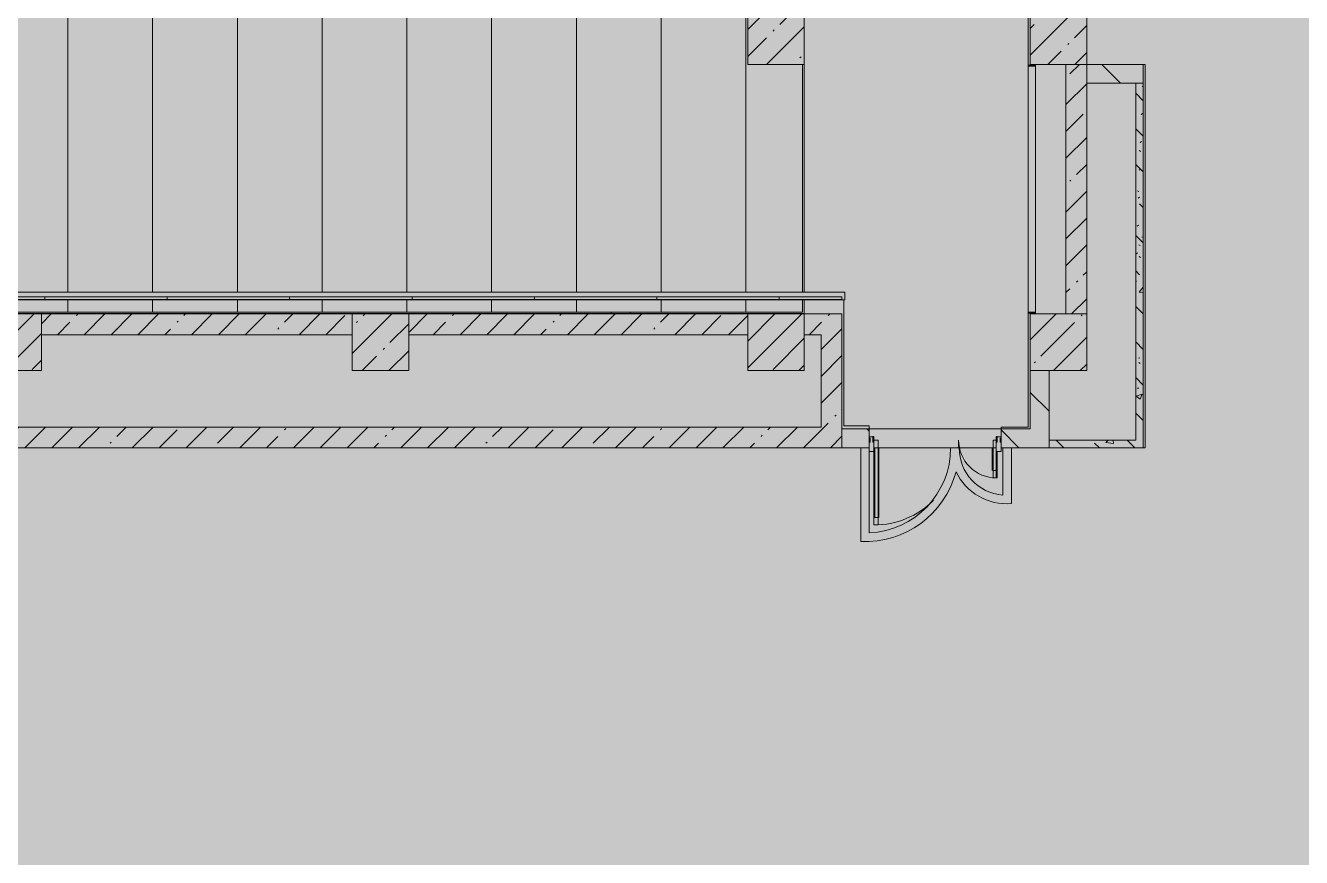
# Model space of a CAD drawing. Header units: millimetres. Extents: x -6228 to 198016, y -8553 to 29000.
# Drawn here: x 22340 to 35891, y 9430 to 18262 of the extents above; entities that cross this region are included whole.
import ezdxf

# ---------------------------------------------------------------- set-up
doc = ezdxf.new("R2010")
doc.units = ezdxf.units.MM
doc.linetypes.add('200_ШТРИХ__ш1_п0_6_', pattern=[800, 500, -300])
doc.layers.add('A-DETL-GENF-1', color=7, linetype='Continuous', lineweight=9, true_color=0xc0c0c0, transparency=0.4)
for name, color, linetype, lineweight, true_color in [('A-DETL-GENF-2', 7, 'Continuous', 5, 0xe2e2e2), ('A-DETL-GENF-4', 7, 'Continuous', 5, 0xb7b7b7), ('A-DOOR-3', 7, 'Continuous', 5, 0xb7b7b7), ('A-FLOR-1', 7, 'Continuous', 5, 0xb7b7b7), ('A-GLAZ-CWMG-1', 7, 'Continuous', 5, 0x737373), ('A-WALL-2', 7, 'Continuous', 9, 0x737373), ('A-WALL-3', 7, 'Continuous', 5, 0x737373), ('A-WALL-PATT-1', 7, 'Continuous', 5, 0x787878), ('I-WALL-2', 7, 'Continuous', 5, 0x737373), ('I-WALL-3', 7, 'Continuous', 5, 0x787878), ('S-COLS-1', 7, 'Continuous', 5, 0x737373), ('S-STRS-1', 7, 'Continuous', 5, 0x737373)]:
    doc.layers.add(name, color=color, linetype=linetype, lineweight=lineweight, true_color=true_color)
for name, color, linetype, lineweight in [('A-DETL-MBND-1', 7, '200_ШТРИХ__ш1_п0_6_', 9), ('I-WALL', 7, 'Continuous', 5), ('S-COLS', 7, 'Continuous', 5)]:
    doc.layers.add(name, color=color, linetype=linetype, lineweight=lineweight)
pattern_1 = [(45, (0, 0), (-285.123, 285.123), []), (45, (285.12, 0), (-285.123, 285.123), [504.031, -100.806, 16.764, -84.042])]
pattern_2 = [(135, (0, 0), (-353.5534, -353.5534), [])]
pattern_3 = [(135, (0, 0), (-377.171, -377.171), [533.4, -88.9, 17.78, -88.9]), (135, (0, 376.94), (-377.171, -377.171), []), (50, (0, 0), (637.6445, -55.7866), [66.675, -733.425]), (355, (0, 0), (-123.349, 668.699), [53.34, -586.74]), (100.451, (53.14, -4.65), (514.299, 612.908), [56.665, -623.315]), (46.184, (0, 177.8), (948.776, -147.15), [100.012, -1100.137]), (96.636, (79.1, 165.5), (830.91, 865.997), [84.998, -934.973]), (351.184, (0, 177.8), (830.918, 865.988), [80.01, -880.11]), (21, (88.9, 133.35), (530.6506, -357.928), [66.675, -733.425]), (326, (88.9, 133.35), (216.308, 644.658), [53.34, -586.74]), (71.451, (133.1, 103.5), (746.96, 286.724), [56.665, -623.315]), (37.5, (0, 0), (10.8105, 295.9426), [16.764, -562.864, 16.764, -578.866, -588.962]), (37.5, (0, 0), (10.8105, 295.9426), [-1175.258, 16.764, -572.198]), (7.5, (0, 0), (233.8692, 350.6318), [16.764, -322.834, 16.764, -549.529, -224.472]), (7.5, (0, 0), (233.8692, 350.6318), [-905.891, 16.764, -207.708]), (327.5, (-198.25, 0), (474.5678, -20.0513), [16.764, -205.486, 16.764, -676.656, -920.115]), (327.5, (-198.25, 0), (474.5678, -20.0513), [-915.67, 16.764, -903.351]), (317.5, (-287.15, 0), (518.452, 88.9934), [16.764, -272.161, 16.764, -443.738, -653.415]), (317.5, (-287.15, 0), (518.452, 88.9934), [-749.427, 16.764, -636.651])]

# ---------------------------------------------------------------- blocks, each defined once
blk = doc.blocks.new('BSC_Колонна _Прямоугольная - 600х600-V20-2_1_1_птичка копия 1')
at = {"layer": 'S-COLS'}
h = blk.add_hatch(dxfattribs=at)
h.set_pattern_fill('FP_26', color=256, style=0, pattern_type=2)
h.set_pattern_definition([(45, (-26110, -14900), (-285.123, 285.123), []), (45, (-25824.88, -14900), (-285.123, 285.123), [504.031, -100.806, 16.764, -84.042])])
h.paths.add_polyline_path([(-300, -300), (300, -300), (300, 300), (-300, 300)])
at = {"layer": 'S-COLS-1'}
for p, q in [((300, 300), (-300, 300)), ((-300, 300), (-300, -300)), ((300, -300), (300, 300)), ((-300, -300), (300, -300))]:
    blk.add_line(p, q, dxfattribs=at)
blk = doc.blocks.new('BSC_Колонна _Прямоугольная - 600х600-V53-2_1_1_птичка копия 1')
at = {"layer": 'S-COLS'}
h = blk.add_hatch(dxfattribs=at)
h.set_pattern_fill('FP_63', color=256, style=0, pattern_type=2)
h.set_pattern_definition([(45, (-33310, -18150), (-285.123, 285.123), []), (45, (-33024.88, -18150), (-285.123, 285.123), [504.031, -100.806, 16.764, -84.042])])
h.paths.add_polyline_path([(-300, -300), (300, -300), (300, 300), (-300, 300)])
at = {"layer": 'S-COLS-1'}
for p, q in [((300, 300), (-300, 300)), ((-300, 300), (-300, -300)), ((300, -300), (300, 300)), ((-300, -300), (300, -300))]:
    blk.add_line(p, q, dxfattribs=at)
blk = doc.blocks.new('BSC_Колонна _Прямоугольная - 600х600-V63-2_1_1_птичка копия 1')
at = {"layer": 'S-COLS'}
h = blk.add_hatch(dxfattribs=at)
h.set_pattern_fill('FP_67', color=256, style=0, pattern_type=2)
h.set_pattern_definition([(45, (-33310, -14900), (-285.123, 285.123), []), (45, (-33024.88, -14900), (-285.123, 285.123), [504.031, -100.806, 16.764, -84.042])])
h.paths.add_polyline_path([(-300, -300), (300, -300), (300, 300), (-300, 300)])
at = {"layer": 'S-COLS-1'}
for p, q in [((300, 300), (-300, 300)), ((-300, 300), (-300, -300)), ((300, -300), (300, 300)), ((-300, -300), (300, -300))]:
    blk.add_line(p, q, dxfattribs=at)
blk = doc.blocks.new('BSC_Колонна _Прямоугольная - 600х600-V72-2_1_1_птичка копия 1')
at = {"layer": 'S-COLS'}
h = blk.add_hatch(dxfattribs=at)
h.set_pattern_fill('FP_77', color=256, style=0, pattern_type=2)
h.set_pattern_definition([(45, (-30310, -14900), (-285.123, 285.123), []), (45, (-30024.88, -14900), (-285.123, 285.123), [504.031, -100.806, 16.764, -84.042])])
h.paths.add_polyline_path([(-300, -300), (300, -300), (300, 300), (-300, 300)])
at = {"layer": 'S-COLS-1'}
for p, q in [((300, 300), (-300, 300)), ((-300, 300), (-300, -300)), ((300, -300), (300, 300)), ((-300, -300), (300, -300))]:
    blk.add_line(p, q, dxfattribs=at)
blk = doc.blocks.new('BSC_Колонна _Прямоугольная - 600х600-V105-2_1_1_птичка копия 1')
at = {"layer": 'S-COLS'}
h = blk.add_hatch(dxfattribs=at)
h.set_pattern_fill('FP_106', color=256, style=0, pattern_type=2)
h.set_pattern_definition([(45, (-22210, -14900), (-285.123, 285.123), []), (45, (-21924.88, -14900), (-285.123, 285.123), [504.031, -100.806, 16.764, -84.042])])
h.paths.add_polyline_path([(-300, -300), (300, -300), (300, 300), (-300, 300)])
at = {"layer": 'S-COLS-1'}
for p, q in [((300, 300), (-300, 300)), ((-300, 300), (-300, -300)), ((300, -300), (300, 300)), ((-300, -300), (300, -300))]:
    blk.add_line(p, q, dxfattribs=at)
blk = doc.blocks.new('Прямоугольный импост - Импост структурный с накладкой - 160мм Темный-32479175-2_1_1_птичка копия 1')
at = {"layer": 'A-GLAZ-CWMG-1'}
for p, q in [((-50, 40), (-50, 140)), ((-50, 140), (0, 140)), ((0, 140), (0, 40)), ((-40, 40), (-50, 40)), ((-50, -17), (-50, 0)), ((-50, 0), (-40, 0)), ((-40, 0), (-40, 40)), ((-10, 40), (-10, 0)), ((0, 40), (-10, 40)), ((-10, 0), (0, 0)), ((0, 0), (0, -17)), ((0, -17), (-50, -17))]:
    blk.add_line(p, q, dxfattribs=at)
blk = doc.blocks.new('Дверь_Витражная_остекление_ - Д-39_л_ Актовый-32481803-2_1_1_птичка копия 1')
at = {"layer": 'A-DETL-GENF-2'}
for points in [[(605, 920), (605, 20), (650, 20), (650, 920)], [(-615, 420), (-660, 420), (-660, 140), (-650, 140), (-650, 40), (-660, 40), (-660, 20), (-615, 20), (-615, 140)]]:
    blk.add_hatch(color=256, dxfattribs=at).paths.add_polyline_path(points)
at = {"layer": 'A-DETL-GENF-4'}
for p, q in [((596, 840), (596, 100)), ((650, 920), (605, 920)), ((605, 920), (605, 20)), ((650, 920), (605, 920)), ((605, 920), (605, 20)), ((650, 840), (605, 840)), ((640, 840), (640, 100)), ((650, 920), (650, 140)), ((650, 140), (650, 920)), ((-660, 420), (-615, 420)), ((-660, 420), (-660, 140)), ((-615, 420), (-660, 420)), ((-660, 420), (-660, 140)), ((-615, 420), (-615, 20)), ((-615, 20), (-615, 420)), ((-660, 340), (-615, 340)), ((-650, 340), (-650, 140)), ((-606, 340), (-606, 100)), ((-650, 100), (-615, 100)), ((-615, 20), (-650, 20)), ((-650, 20), (-615, 20)), ((650, 100), (605, 100)), ((605, 20), (650, 20)), ((605, 20), (650, 20)), ((650, 40), (650, 20)), ((650, 20), (650, 40))]:
    blk.add_line(p, q, dxfattribs=at)
at = {"layer": 'A-DOOR-3'}
for p, q in [((650, 920), (650, 140)), ((-650, 420), (-650, 140)), ((-650, 20), (-660, 20)), ((-660, 20), (-660, -20)), ((-650, 40), (-650, 20)), ((-650, -20), (-650, 20)), ((650, 40), (650, 20)), ((660, 20), (650, 20)), ((650, 20), (650, -20)), ((660, -20), (660, 20)), ((-660, -20), (-650, -20)), ((650, -20), (660, -20))]:
    blk.add_line(p, q, dxfattribs=at)
for centre, radius, start, end in [((650, 20), 900, 90, 134.8292), ((-650, 20), 400, 360, 90), ((650, 20), 900, 174.8223, 180)]:
    blk.add_arc(centre, radius, start, end, dxfattribs=at)
blk = doc.blocks.new('Прямоугольный импост - Импост структурный с накладкой - 160мм Темный-32479277-2_1_1_птичка копия 1')
at = {"layer": 'A-GLAZ-CWMG-1'}
for p, q in [((0, 140), (-50, 140)), ((-50, 140), (-50, 40)), ((0, 40), (0, 140)), ((-50, 40), (-40, 40)), ((-40, 0), (-50, 0)), ((-50, 0), (-50, -17)), ((-40, 40), (-40, 0)), ((-10, 0), (-10, 40)), ((-10, 40), (0, 40)), ((0, 0), (-10, 0)), ((0, -17), (0, 0)), ((-50, -17), (0, -17))]:
    blk.add_line(p, q, dxfattribs=at)
blk = doc.blocks.new('Перекрытия 2 - Перекрытия 4-32990152-2_1_1_птичка копия 1')
at = {"layer": 'S-STRS-1'}
for p, q in [((21910, 19180), (22510, 19180)), ((21910, 19180), (21910, 15411)), ((22810, 19180), (23410, 19180)), ((22810, 15411), (22810, 19180)), ((23710, 19180), (24310, 19180)), ((23710, 15411), (23710, 19180)), ((24610, 19180), (25210, 19180)), ((24610, 15411), (24610, 19180)), ((25510, 19180), (26110, 19180)), ((25510, 15411), (25510, 19180)), ((26410, 19180), (27010, 19180)), ((26410, 15411), (26410, 19180)), ((27310, 19180), (27910, 19180)), ((27310, 15411), (27310, 19180)), ((28210, 19180), (28810, 19180)), ((28210, 15411), (28210, 19180)), ((29110, 19180), (29710, 19180)), ((29110, 15411), (29110, 19180)), ((30010, 19180), (30610, 19180)), ((30010, 15411), (30010, 19180)), ((30610, 18430), (30610, 19180)), ((30610, 15411), (30610, 17830)), ((21910, 15330), (21910, 15200)), ((22810, 15200), (22810, 15330)), ((23710, 15200), (23710, 15330)), ((24610, 15200), (24610, 15330)), ((25510, 15200), (25510, 15330)), ((26410, 15200), (26410, 15330)), ((27310, 15200), (27310, 15330)), ((28210, 15200), (28210, 15330)), ((29110, 15200), (29110, 15330)), ((30010, 15200), (30010, 15330)), ((30610, 15200), (30610, 15330)), ((22810, 15200), (21910, 15200)), ((23710, 15200), (22810, 15200)), ((24610, 15200), (23710, 15200)), ((25510, 15200), (24610, 15200)), ((26410, 15200), (25510, 15200)), ((27310, 15200), (26410, 15200)), ((28210, 15200), (27310, 15200)), ((29110, 15200), (28210, 15200)), ((30010, 15200), (29110, 15200)), ((30610, 15200), (30010, 15200))]:
    blk.add_line(p, q, dxfattribs=at)
blk = doc.blocks.new('Стены наклон_ амфитеатр - Стены наклон_ амфитеатр-32992696-2_1_1_птичка копия 1')
at = {"layer": 'A-WALL-PATT-1'}
h = blk.add_hatch(dxfattribs=at)
h.set_pattern_fill('FP_138', color=256, style=0, pattern_type=2)
h.set_pattern_definition([(0, (26444.5, 15393.4), (0, 246.1), []), (90, (26444.5, 15393.4), (-1300, 8e-14), [])])
h.paths.add_polyline_path([(31010, 15354), (31010, 15381), (21879, 15381), (21879, 15354), (30993, 15354)])
at = {"layer": 'A-WALL-3'}
for p, q in [((31041, 15431), (21879, 15431)), ((21879, 15431), (21879, 15381)), ((21879, 15381), (31010, 15381)), ((21879, 15354), (21879, 15381)), ((21879, 15350), (21879, 15354)), ((31010, 15354), (21879, 15354)), ((31010, 15350), (21879, 15350)), ((31010, 15381), (31010, 15350)), ((31010, 15350), (31041, 15350)), ((31041, 15350), (31041, 15431))]:
    blk.add_line(p, q, dxfattribs=at)
blk = doc.blocks.new('BSC_Колонна _Прямоугольная - 600х600-V170-2_1_1_птичка копия 1')
at = {"layer": 'S-COLS'}
h = blk.add_hatch(dxfattribs=at)
h.set_pattern_fill('FP_139', color=256, style=0, pattern_type=2)
h.set_pattern_definition([(45, (-30310, -18150), (-285.123, 285.123), []), (45, (-30024.88, -18150), (-285.123, 285.123), [504.031, -100.806, 16.764, -84.042])])
h.paths.add_polyline_path([(-300, -300), (300, -300), (300, 300), (-300, 300)])
at = {"layer": 'S-COLS-1'}
for p, q in [((300, 300), (-300, 300)), ((-300, 300), (-300, -300)), ((300, -300), (300, 300)), ((-300, -300), (300, -300))]:
    blk.add_line(p, q, dxfattribs=at)

msp = doc.modelspace()

# ---------------------------------------------------------------- hatches: boundary and pattern name
at = {"layer": 'A-DETL-GENF-1'}
msp.add_hatch(color=256, dxfattribs=at).paths.add_polyline_path([(35454.9, -280), (38760, -280), (38760, 23777.7), (33860, 23777.7), (33860, 27350), (3852, 27350), (3852, 15358), (-268, 15358), (-268, -280), (34580.9, -280)])
at = {"layer": 'I-WALL'}
h = msp.add_hatch(dxfattribs=at)
h.set_pattern_fill('FP_28', color=256, style=0, pattern_type=2)
h.set_pattern_definition(pattern_1)
h.paths.add_polyline_path([(33591.9, 15200), (33610, 15200), (33610, 17850), (33390, 17850), (33390, 15200)])
h = msp.add_hatch(dxfattribs=at)
h.set_pattern_fill('FP_31', color=256, style=0, pattern_type=2)
h.set_pattern_definition(pattern_2)
h.paths.add_polyline_path([(33610, 17650), (34210, 17650), (34210, 17850), (33610, 17850), (33610, 17713.7)])
h = msp.add_hatch(dxfattribs=at)
h.set_pattern_fill('FP_28', color=256, style=0, pattern_type=2)
h.set_pattern_definition(pattern_1)
h.paths.add_polyline_path([(30610, 14980), (30790, 14980), (30790, 15200), (30610, 15196.3)])
h.paths.add_polyline_path([(29337.2, 14980), (30010, 14980), (30010, 15200), (26410, 15200), (26410, 14980)])
h.paths.add_polyline_path([(14480.1, 14980), (18110.3, 14980), (18110.3, 15200), (14320, 15200), (14320, 14980)])
h.paths.add_polyline_path([(22510, 14980), (25810, 14980), (25810, 15200), (22510, 15200), (22510, 15027.8)])
h.paths.add_polyline_path([(18710.3, 14980), (21910, 14980), (21910, 15200), (18710.3, 15200)])
h = msp.add_hatch(dxfattribs=at)
h.set_pattern_fill('FP_28', color=256, style=0, pattern_type=2)
h.set_pattern_definition(pattern_1)
h.paths.add_polyline_path([(30790, 13780), (31010, 13780), (31010, 15200), (30790, 15200), (30790, 14000)])
h = msp.add_hatch(dxfattribs=at)
h.set_pattern_fill('FP_31', color=256, style=0, pattern_type=2)
h.set_pattern_definition(pattern_2)
h.paths.add_polyline_path([(33210, 13780), (33210, 14600), (33010, 14600), (33010, 13780)])
h = msp.add_hatch(dxfattribs=at)
h.set_pattern_fill('FP_28', color=256, style=0, pattern_type=2)
h.set_pattern_definition(pattern_1)
h.paths.add_polyline_path([(29337.2, 13780), (30790, 13780), (30790, 14000), (20210, 14000), (20210, 13780), (25841.4, 13780)])
h = msp.add_hatch(dxfattribs=at)
h.set_pattern_fill('FP_31', color=256, style=0, pattern_type=2)
h.set_pattern_definition(pattern_2)
h.paths.add_polyline_path([(32833, 13780), (33010, 13780), (33010, 13980), (32700, 13980), (32700, 13780)])
h.paths.add_polyline_path([(31085.1, 13780), (31300, 13780), (31300, 13980), (31010, 13980), (31010, 13780)])
at = {"layer": 'I-WALL-3'}
h = msp.add_hatch(dxfattribs=at)
h.set_pattern_fill('FP_41', color=256, style=0, pattern_type=2)
h.set_pattern_definition(pattern_3)
h.paths.add_polyline_path([(34210, 13780), (34210, 17650), (34130, 17650), (34130, 13780)])
h = msp.add_hatch(dxfattribs=at)
h.set_pattern_fill('FP_41', color=256, style=0, pattern_type=2)
h.set_pattern_definition(pattern_3)
h.paths.add_polyline_path([(33860, 13780), (34130, 13780), (34130, 13860), (33210, 13860), (33210, 13780)])

# ---------------------------------------------------------------- linework, layer by layer
at = {"layer": 'A-DETL-MBND-1'}
for p, q in [((28560, 15203), (28560, 15220)), ((28760, 15220), (28760, 15203))]:
    msp.add_line(p, q, dxfattribs=at)
at = {"layer": 'A-FLOR-1'}
for p, q in [((32990, 17840), (32990, 18470)), ((30610, 17850), (30610, 15430.8)), ((34210, 17850), (34231, 17850)), ((34231, 17850), (34231, 13780)), ((30610, 15350), (30610, 15200)), ((31030, 15350), (31030, 14011)), ((30610, 15203.4), (14310, 15203.4)), ((32990, 14000), (32990, 15210)), ((31030, 14011), (31300, 14011)), ((31300, 14011), (31300, 13980)), ((32700, 13980), (32700, 14000)), ((32700, 14000), (32990, 14000)), ((31210.2, 13780), (31210.2, 12786.3)), ((31300.2, 12875.9), (31300.2, 13740)), ((32650, 13780), (32165.2, 13780)), ((32720.2, 13780), (32720.2, 13276.6)), ((32810.2, 13187.1), (32810.2, 13780)), ((34231, 13780), (34210, 13780))]:
    msp.add_line(p, q, dxfattribs=at)
for centre, radius, start, end in [((31260.2, 13780), 905, 272.53324, 0), ((32760.2, 13780), 505, 180, 265.45696), ((31260.2, 13780), 995, 267.1196, 345.20242), ((32760.2, 13780), 595, 205.28402, 274.82046)]:
    msp.add_arc(centre, radius, start, end, dxfattribs=at)
at = {"layer": 'A-WALL-2'}
for p, q in [((33002.5, 17840), (33002.5, 17830)), ((33015, 17840), (33015, 17830)), ((33610, 17650), (33610, 17850)), ((34210, 17650), (34130, 17650)), ((33002.5, 15220), (33002.5, 15210)), ((33015, 15220), (33015, 15210)), ((31010, 13780), (31010, 13980))]:
    msp.add_line(p, q, dxfattribs=at)
at = {"layer": 'I-WALL-2'}
for p, q in [((33065, 17840), (32990, 17840)), ((32990, 15210), (32990, 17840)), ((32990, 17830), (33065, 17830)), ((33065, 17840), (33065, 15210)), ((33390, 17850), (33390, 15200)), ((34210, 17850), (33610, 17850)), ((34210, 13780), (34210, 17850)), ((33610, 15200), (33610, 17650)), ((33610, 17650), (34130, 17650)), ((34130, 17650), (34130, 13860)), ((25810, 15200), (22510, 15200)), ((30010, 15200), (26410, 15200)), ((31010, 15200), (30610, 15200)), ((31010, 13980), (31010, 15200)), ((32990, 15220), (33065, 15220)), ((32990, 15210), (33065, 15210)), ((22510, 14980), (25810, 14980)), ((26410, 14980), (30010, 14980)), ((30610, 14980), (30790, 14980)), ((30790, 14980), (30790, 14000)), ((33010, 14600), (33010, 13980)), ((33210, 14600), (33210, 13780)), ((30790, 14000), (20210, 14000)), ((31010, 13980), (33010, 13980)), ((31300, 13780), (31300, 13980)), ((32700, 13980), (32700, 13780)), ((34130, 13860), (33210, 13860)), ((20210, 13780), (31300, 13780)), ((32165.2, 13780), (31350, 13780)), ((32700, 13780), (34210, 13780))]:
    msp.add_line(p, q, dxfattribs=at)

# ---------------------------------------------------------------- block references
at = {"layer": 'A-DOOR-3', "rotation": 180}
msp.add_blockref('Дверь_Витражная_остекление_ - Д-39_л_ Актовый-32481803-2_1_1_птичка копия 1', (32000, 13880), dxfattribs=at)
at = {"layer": 'A-GLAZ-CWMG-1', "rotation": 180}
msp.add_blockref('Прямоугольный импост - Импост структурный с накладкой - 160мм Темный-32479277-2_1_1_птичка копия 1', (31300, 13880), dxfattribs=at)
at = {"layer": 'A-GLAZ-CWMG-1', "extrusion": (0, 0, -1), "rotation": 180}
msp.add_blockref('Прямоугольный импост - Импост структурный с накладкой - 160мм Темный-32479175-2_1_1_птичка копия 1', (-32700, 13880), dxfattribs=at)
at = {"layer": 'A-WALL-3'}
msp.add_blockref('Стены наклон_ амфитеатр - Стены наклон_ амфитеатр-32992696-2_1_1_птичка копия 1', (0, 0), dxfattribs=at)
at = {"layer": 'S-COLS-1'}
for name, p in [('BSC_Колонна _Прямоугольная - 600х600-V170-2_1_1_птичка копия 1', (30310, 18150)), ('BSC_Колонна _Прямоугольная - 600х600-V53-2_1_1_птичка копия 1', (33310, 18150)), ('BSC_Колонна _Прямоугольная - 600х600-V105-2_1_1_птичка копия 1', (22210, 14900)), ('BSC_Колонна _Прямоугольная - 600х600-V20-2_1_1_птичка копия 1', (26110, 14900)), ('BSC_Колонна _Прямоугольная - 600х600-V72-2_1_1_птичка копия 1', (30310, 14900)), ('BSC_Колонна _Прямоугольная - 600х600-V63-2_1_1_птичка копия 1', (33310, 14900))]:
    msp.add_blockref(name, p, dxfattribs=at)
at = {"layer": 'S-STRS-1'}
msp.add_blockref('Перекрытия 2 - Перекрытия 4-32990152-2_1_1_птичка копия 1', (-20, 20), dxfattribs=at)

doc.saveas('drawing.dxf')
